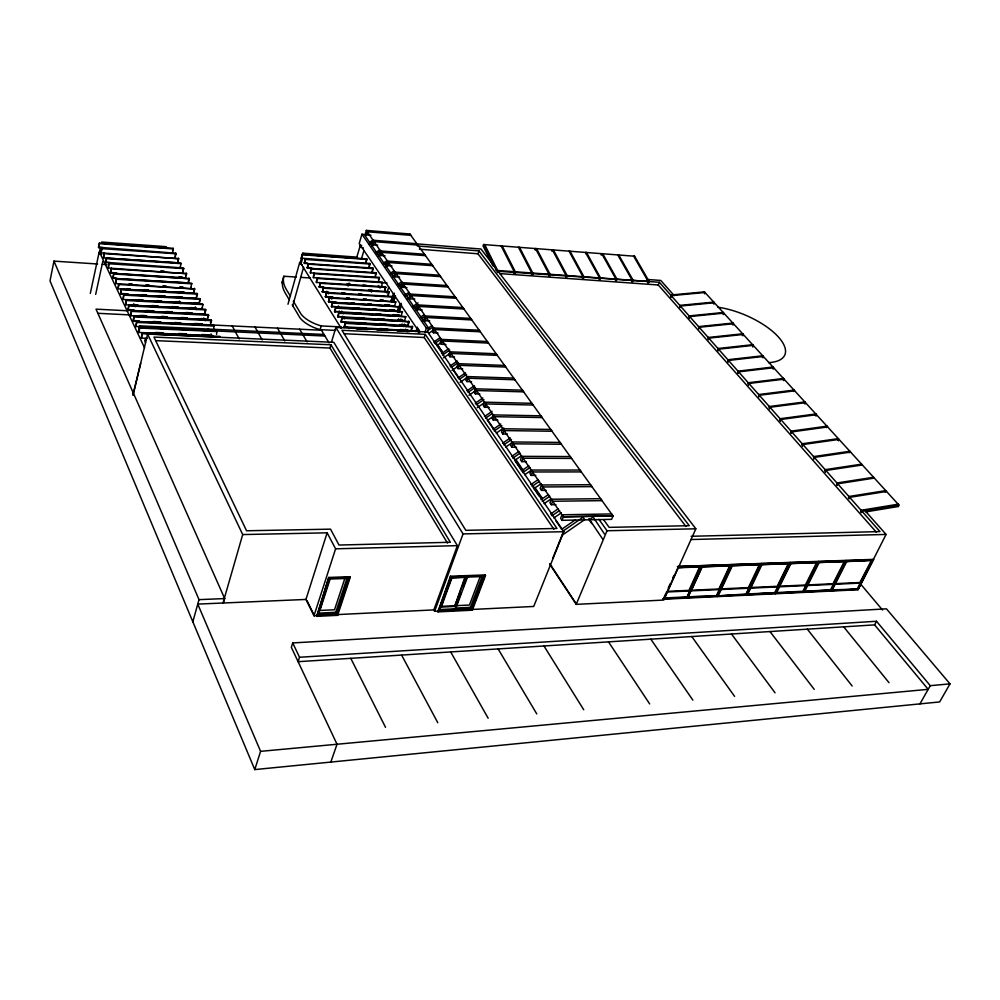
<?xml version="1.0" encoding="UTF-8"?>
<svg xmlns="http://www.w3.org/2000/svg" width="1000" height="1000" viewBox="0 0 1000 1000"><rect width="100%" height="100%" fill="white"/><g stroke="black" fill="none" stroke-linecap="round" stroke-linejoin="round"><path stroke-width="1.5" d="M97.6 264L53.963 261.125L50 280.875L254.762 769.587L939.65 701.938L950 683.875L886.45 608.837L292.725 642.925L291.325 647.325L337.025 744.25L330.825 762.075M175.763 253.188L175.1 257.925L175.763 253.188L98.5 247.275L99.412 243.05L173.188 248.325L172.525 253.05M98.8 247.9L99.412 243.05M90.312 293.4L99.062 252.625M100.388 247.763L99.462 252.062L144.6 347.95M100.1 253.412L101.337 247.675M101.15 252.862L101.762 248.012L101.15 252.862L178.688 258.712L177.688 262.838L103.513 257.887L104.125 253.012L103.513 257.887M95.675 294.387L102.85 261.212M183.275 269.387L182.938 272.787L183.612 268.012L105.6 262.3L106.525 258.05L180.975 263.038L180.3 267.8L179.975 267.175M105.9 262.938L106.525 258.05M108.3 268.025L108.925 263.125L108.3 268.025L186.612 273.65L185.588 277.812L110.725 273.163L111.35 268.25L110.725 273.163M112.85 277.688L113.8 273.412L189.288 278.712L188.263 282.887L113.162 278.337L112.85 277.688L115.913 277.875M113.162 278.337L113.8 273.412M190.625 287.35L190.963 287.987L191.65 283.175L116.263 278.612L115.625 283.55L194.713 288.95L193.675 293.137L118.1 288.812L118.75 283.85L118.1 288.812M115.625 283.55L116.263 278.612M121.25 289.137L120.6 294.1L196.412 298.325L197.463 294.125L197.113 293.475L121.25 289.137L120.6 294.1M123.787 294.462L123.125 299.45L199.163 303.562L200.225 299.35L199.875 298.688L123.787 294.462L123.125 299.45M126.325 299.825L125.662 304.837L201.95 308.825L203.012 304.613L202.662 303.95L126.325 299.825L125.662 304.837M127.9 309.587L128.9 305.25L205.475 309.25L205.825 309.913L204.75 314.137L128.225 310.262L127.9 309.587L134.025 309.887M128.225 310.262L128.9 305.25M131.488 310.7L130.812 315.738L207.575 319.5L208.663 315.262L208.3 314.587L131.488 310.7L130.812 315.738M133.088 320.562L134.088 316.212L211.163 319.975L211.513 320.65L210.425 324.888L133.412 321.262L133.088 320.562L139.25 320.863M133.412 321.262L134.088 316.212M213.663 328.913L214.037 325.4L136.725 321.75L135.712 326.125L139.125 326.962M136.037 326.825L136.725 321.75M324 334.475L139.462 325.825L138.863 328.387L139.637 330.05M216.562 334.4L216.938 330.875L139.375 327.35L138.35 331.725L138.688 332.438L213.088 335.688M138.688 332.438L139.375 327.35M670.688 295.025L670.913 297.038L670.688 295.025L704.412 291.863L898.9 505.037L898.388 506.5L865.825 511.887M142.05 332.987L142.387 333.7L220.225 337.075L219.85 336.388L142.05 332.987L141.35 338.088L147.575 338.35M141.35 338.088L142.387 333.7M132.925 394.738L140.675 363.263M133.1 395.225L147.587 334.062L333.812 342.325L457.388 545.638L433.837 609.9L434.637 611.325L437.738 611.175M679.85 305.387L680.075 307.425L679.85 305.387L713.75 302.1L713.975 304.125M172.537 251.075L173.188 248.325M178.363 258.087L177.688 262.838M689.163 315.912L689.4 317.962L689.163 315.912L723.238 312.5L723.462 314.525M185.6 275.8L186.275 273.025M188.95 278.075L188.263 282.887M704.625 293.863L704.412 291.863M698.625 326.6L698.863 328.675L698.625 326.6L732.875 323.062L733.1 325.112M194.375 288.3L193.675 293.137M196.412 296.275L197.113 293.475M199.163 303.562L199.875 298.688M713.4 303.475L713.75 302.1M708.238 337.475L708.475 339.562L708.238 337.475L742.663 333.787L742.887 335.85M205.113 310.663L204.75 314.137M722.887 313.875L723.238 312.5M207.587 317.413L208.3 314.587M210.425 322.8L211.163 319.975M718.012 348.512L718.25 350.613L718.012 348.512L752.613 344.688L752.837 346.775L752.613 344.688M732.513 324.438L732.875 323.062M727.95 359.738L728.175 361.85L727.95 359.738L762.725 355.763L762.95 357.863M742.3 335.175L742.663 333.787M738.037 371.15L738.275 373.288L738.037 371.15L773 367.025L773.225 369.137M748.3 382.738L748.538 384.9L748.3 382.738L783.438 378.462L783.675 380.6M762.337 357.163L762.725 355.763M282.038 282.838L283.85 276.25L296.275 277.062M758.713 394.538L758.95 396.7L758.713 394.538L794.038 390.1L794.675 390.838L759.35 395.275M192.838 621.788L199.013 599.637L53.963 261.125M287.975 304.25L299.637 262.75M366.737 258.9L365.962 263.3L366.737 258.9L302.262 254.213L301.163 258.137L369.837 263.475L369.062 267.887L369.837 263.475M357.212 257.137L302.875 253.175L300.25 262.512L341.325 328.462M301.525 258.725L302.262 254.213M301.05 263.775L302.55 258.45M772.6 368.425L773 367.025M304.45 263.4L305.2 258.875L304.45 263.4L372.95 268.087L372.175 272.512L372.95 268.087M292.7 305.763L303.587 267.262M769.325 406.525L769.562 408.713L769.325 406.525L804.825 401.925L805.062 404.1M307.4 268.113L308.15 263.575L307.4 268.113L376.1 272.738L375.312 277.175M310.375 272.85L311.125 268.312L310.375 272.85L379.263 277.413L378.462 281.863M313.363 277.638L314.125 273.075L313.363 277.638L382.45 282.125L381.65 286.588M783.037 379.875L783.438 378.462M222.987 603.013L242.7 534.562L147.587 334.062M223.438 602.987L224.7 598.575L96.025 309.15L128.15 310.8M316.375 282.45L317.137 277.887L316.375 282.45L385.65 286.875L384.85 291.35L385.25 288.163M780.113 418.725L780.35 420.925L780.113 418.725L815.8 413.95L816.038 416.138M319.413 287.3L320.175 282.725L319.413 287.3L388.888 291.65L388.075 296.137L388.888 291.65M322.463 292.188L323.237 287.6L322.463 292.188L392.15 296.462L391.325 300.963L392.15 296.462M325.55 297.113L326.325 292.512L325.55 297.113L395.838 301.925L394.6 305.825L328.65 302.075L329.438 297.45L328.65 302.075M793.625 391.512L794.038 390.1M335.625 330.412L320.112 329.663L321.213 325.925A25.9 12.038 16.7 0 1 300.95 313.962L293.288 301.1M331.388 306.45L332.562 302.438L399.137 306.812L397.9 310.725L331.388 306.45L339.075 306.875M331.775 307.075L332.562 302.438M791.087 431.125L791.338 433.35L791.087 431.125L826.963 426.188L827.65 426.962L791.762 431.912M334.525 311.475L335.725 307.462L402.475 311.75L401.225 315.663L334.525 311.475L342.238 311.887M334.925 312.113L335.725 307.462M804.4 403.35L804.825 401.925M427.325 332.362L428.688 328.237L364.2 234.4L361.962 234.225L359.2 243.487L419.663 332.6M337.7 316.55L338.9 312.525L405.838 316.712L404.575 320.637L337.7 316.55L343.888 316.875M338.1 317.188L338.9 312.525M331.45 342.225L335.875 327.45L427.7 331.987L563.837 531.7L533.713 606.462L439.212 611.05L438.387 609.612L455.662 608.775L467.537 577.075M348.15 286.062L349.038 283.087M356.613 257.775L360.175 245.863M447.475 543.075L329.975 348.038L330.95 344.775L153.963 337.088L246.562 530.775L330.538 529.15L339 545.037L450.35 542.275L330.95 344.775M366.35 234.9L367.287 231.775L366.35 230.413L365.412 233.538L366.35 234.9L371.012 235.275M340.9 321.65L342.113 317.625L409.212 321.712L407.938 325.637L340.9 321.65L345.55 321.887M341.3 322.3L342.113 317.625M361.3 259.3L363.988 250.375M802.262 443.75L802.5 445.988L802.262 443.75L838.312 438.625L838.562 440.85M344.113 326.8L345.337 322.762L412.625 326.75L411.337 330.688L344.113 326.8L347.225 326.95M344.525 327.45L345.337 322.762M373.113 240.25L374.062 241.625L417.85 245.075L416.863 243.713L373.113 240.25L372.163 243.388L373.113 244.762L377.638 245.113M373.113 244.762L374.062 241.625M815.375 415.387L815.8 413.95M380.475 250.938L381.438 252.338L425.475 255.65L424.475 254.262L380.475 250.938L379.5 254.088L380.475 255.487L385.025 255.825M380.475 255.487L381.438 252.338M375.312 275.3L376.1 272.738M378.462 279.988L379.263 277.413M813.625 456.587L813.863 458.85L813.625 456.587L849.862 451.287L850.575 452.088L814.312 457.4M387.45 261.087L388.425 262.512L432.7 265.7L431.688 264.3L387.45 261.087L386.463 264.262L387.45 265.688L392.025 266.012M387.45 265.688L388.425 262.512M826.525 427.625L826.963 426.188M386.863 292.975L388.713 287.062M395.05 272.137L396.05 273.587L440.575 276.625L439.55 275.2L395.05 272.137L394.05 275.325L395.05 276.762L399.65 277.075M395.05 276.762L396.05 273.587M825.188 469.663L825.425 471.938L825.188 469.663L861.625 464.162L862.337 464.975L825.888 470.487M391.163 301.05L393.425 293.863M391.6 302.038L394.412 293.137M392.375 302.087L394.237 296.15M393.162 302.125L395.025 296.2M393.625 301.75L395.5 295.812M837.862 440.062L838.312 438.625M402.275 282.638L403.288 284.1L448.062 287L447.013 285.55L402.275 282.638L401.262 285.837L402.275 287.312L406.9 287.6M402.275 287.312L403.288 284.1M398.725 306.2L397.9 310.725M242.7 534.562L327.125 532.825L305.938 599.45L313.988 615.725L319.375 615.462M397.75 311.938L400.4 303.6M398.5 311.988L401.25 303.337M399.263 312.025L401.562 304.825M254.762 769.587L260.587 751.35L197.763 604.1L306.35 599.425M410.138 294.05L411.163 295.55L456.2 298.288L455.138 296.812L410.138 294.05L409.1 297.275L410.138 298.762L414.787 299.05M410.138 298.762L411.163 295.55M836.95 482.962L837.2 485.262L836.95 482.962L873.575 477.275L874.312 478.1L837.675 483.8M849.4 452.725L849.862 451.287M292.725 642.925L299.525 657.262L298.1 661.688L874.6 624.875L928.2 689.338L260.587 751.35M408.787 321.087L407.938 325.637M313.988 615.725L335.6 548.825L327.125 532.825M328.75 577.45L316.762 616.35L337.625 615.337L350.2 577.425L349.812 576.7L328.75 577.45L316.762 616.35M417.6 304.913L418.65 306.438L463.925 309.025L462.85 307.525L417.6 304.913L416.55 308.15L417.6 309.662L422.125 309.925M344.1 577.788L348.462 577.625L348.85 578.362L336.875 614.525L318.087 615.438L317.725 614.7L325.75 589.963M326.688 587.05L329.05 579.775M318.087 615.438L329.525 578.312M330.288 578.538L319.925 610.45L334.525 609.763L345 578.013M411.337 328.738L412.188 326.112M417.6 309.662L418.65 306.438M415.913 331.525L417.337 327.137M416.463 331.287L417.413 328.363M417.25 331.325L418.2 328.4M418.375 332.863L419.325 329.95M425.175 315.95L426.25 317.5L471.775 319.938L470.675 318.412L425.175 315.95L424.113 319.2L425.188 320.75L429.725 320.988M425.188 320.75L426.25 317.5M848.925 496.5L848.45 497.962L849.175 498.825L849.663 497.35L848.925 496.5L885.75 490.613L886.5 491.45L849.663 497.35M424.988 332.25L426.35 328.113L361.962 234.225M553.875 529.263L424.188 337.512L425.238 334.338L341.962 330.288L465.825 530.337L556.962 528.45L425.238 334.338M336.875 614.525L335.737 612.3L347.212 577.587M348.462 577.625L336.5 613.787L317.725 614.7M339.663 607.312L349.812 576.7M433.45 327.962L434.538 329.538L480.325 331.8L479.212 330.25L433.45 327.962L432.362 331.225L433.45 332.8L438.025 333.025M433.45 332.8L434.538 329.538M861.125 510.288L860.638 511.763L861.375 512.625L861.875 511.15L861.125 510.288L898.138 504.188L898.9 505.037L861.875 511.15M441.312 339.387L442.413 340.988L488.462 343.088L487.325 341.512L441.312 339.387L440.213 342.675L441.312 344.275L445.913 344.475M441.312 344.275L442.413 340.988M685.925 526.45L477.975 253.787L478.963 250.875L417.287 245.963M449.875 351.825L451 353.462L497.312 355.363L496.15 353.762L449.875 351.825L448.75 355.125L449.875 356.75L454.5 356.938M449.875 356.75L451 353.462M885.25 492.062L885.75 490.613M458.013 363.663L459.15 365.325L505.725 367.038L504.55 365.412L458.013 363.663L456.875 366.975L458.013 368.638L462.663 368.8M458.013 368.638L459.15 365.325M466.875 376.55L468.038 378.237L514.888 379.762L513.688 378.1L466.875 376.55L465.712 379.875L466.875 381.562L471.562 381.712M466.875 381.562L468.038 378.237M898.138 504.188L897.625 505.65L898.388 506.5M475.312 388.812L476.5 390.538L523.612 391.863L522.388 390.175L475.312 388.812L474.137 392.163L475.325 393.875L479.875 394M475.325 393.875L476.5 390.538M484.513 402.175L485.712 403.925L533.112 405.037L531.862 403.312L484.513 402.175L483.312 405.525L484.513 407.287L489.1 407.388M484.513 407.287L485.712 403.925M493.25 414.9L494.475 416.675L542.137 417.575L540.862 415.825L493.25 414.9L492.025 418.263L493.25 420.05L497.863 420.138M493.25 420.05L494.475 416.675M434.637 611.325L463.05 533.913L335.875 327.45M502.788 428.75L504.038 430.575L551.987 431.238L550.688 429.45L502.788 428.75L501.55 432.137L502.8 433.963L507.425 434.012M450.412 576.213L437.95 611.888L472.337 610.2L485.5 575.625L485.075 574.938L450.412 576.213L450.838 576.925L437.95 611.888M502.8 433.963L504.038 430.575M451.087 577L438.8 610.337L471.275 608.763L483.812 575.788M460.6 576.812L465.112 576.638L465.538 577.337L454.663 606.45L441.213 607.1L445.112 594.688M446.725 590.3L451.037 578.6M439.212 611.05L451.5 577.7L484.237 576.475L471.7 609.462L470.438 607.337L482.4 575.8M441.213 607.1L452 577.85L465.538 577.337M511.875 441.962L513.15 443.812L561.35 444.25L560.037 442.425L511.875 441.962L510.6 445.363L511.875 447.212L516.538 447.25M511.875 447.212L513.15 443.812M454.663 606.45L465.112 576.638M457.25 602.75L461.05 592.562M463.237 586.75L467.038 576.562M521.775 456.35L523.075 458.225L571.575 458.413L570.237 456.562L521.775 456.35L520.487 459.762L521.775 461.65L526.325 461.662M521.775 461.65L523.075 458.225M480.425 576.062L469.45 605.025L456.15 605.662M474.663 602.288L485.075 574.938M531.2 470.062L532.525 471.975L581.3 471.912L579.938 470.037L531.2 470.062L529.888 473.488L531.213 475.412L535.775 475.4M531.213 475.412L532.525 471.975M541.487 485L542.837 486.962L591.9 486.625L590.513 484.712L541.487 485L540.15 488.45L541.5 490.412L546.1 490.375M541.5 490.412L542.837 486.962M551.287 499.25L552.675 501.25L602.013 500.65L600.588 498.7L551.287 499.25L549.925 502.713L551.3 504.712L555.925 504.65M551.3 504.712L552.675 501.25M561.987 514.788L560.6 518.275L562 520.312L611.6 519.362L613.025 515.938L409.875 234L366.35 230.413L563.35 516.763L613.013 515.938L611.587 513.938L561.987 514.788L563.387 516.825L613.025 515.938M562 520.312L563.387 516.825M876.363 532.212L658.275 284.988L659.35 282.275L496.087 270.363M552.725 558.387L562.863 533.2M416.413 243.837L481.012 249.013L695.85 528.8L663.8 600.062L576.225 604.362L607.025 530.75L598.913 519.325M665.9 593.225L663.225 599.263L857.987 589.75L873.138 559.388M668.263 588.038L670.15 583.837M672.65 578.212L673.938 575.413M700.475 566.325L677.987 567.65L664.112 598.5L686.825 597.4L700.475 566.325L682.188 566.987M701.688 566.125L687.05 598.1L701.325 565.638L702.1 566.763L731.025 565.688L707.825 566.05M687.725 596.85L716.85 595.938L687.725 596.85L690.45 590.913L719.237 589.587M692.325 586.812L701.112 567.638M688.088 597.337L702.1 566.763M484.137 245.95L484.738 244.662L483.625 244.562L483.025 245.863L492.975 265.85M716.488 595.462L730.65 565.212M717.2 596.625L732.025 565.013M732.05 565.163L760.662 564.6L746.325 594.513L718.238 595.875L732.412 565.638L731.65 564.538L716.838 596.15L698.7 597.025M497.413 272.6L498.038 271.3L484.738 244.662M761.275 563.45L746.663 595.188L745.962 594.038L760.288 564.125M746.95 593.35L760.625 564.812M750.738 586.825L757.15 573.45M514.587 272.413L513.975 273.7L515.075 273.788L515.7 272.5L502.238 246.012L501.138 245.912L514.587 272.413L515.7 272.5M534.9 249.838L535.513 248.575L536.587 248.663L550.363 274.85L549.725 276.112L548.638 276.025L549.275 274.762L535.513 248.575M535.975 249.925L536.587 248.663M777.575 586.9L750.1 588.175L747.312 593.975L774.762 592.638L789.237 563.062L763.175 564.025M790.588 562.875L775.45 593.787L789.613 563.538L762.025 564.55L747.675 594.45L774.762 592.638M790.938 563.488L776.45 593.05L803.288 591.75L817.913 562.487L790.938 563.488L790.212 562.4M532.05 273.6L531.413 274.875L532.513 274.962L533.138 273.688L519.525 247.35L518.438 247.25L532.05 273.6L533.138 273.688M551.763 251.125L552.375 249.875L553.438 249.963L567.362 276L566.712 277.262L565.65 277.175L566.287 275.912L552.375 249.875M776.087 592.575L802.913 591.287L817.525 562.025M818.875 561.838L803.213 591.95M804.2 591.225L830.438 589.95L845.175 561.013L831.1 591.062L846.125 560.363M857.35 588.65L872.2 560.025L846.825 561.425L832.075 590.35L857.725 589.1L833.2 589.812M585.875 253.75L586.512 252.512L585.487 252.425L599.675 278.175L600.712 278.263L600.062 279.5L599.025 279.413L599.675 278.175M583.088 277.05L582.438 278.3L583.5 278.387L584.138 277.137L570.075 251.25L569.038 251.15L583.088 277.05L584.138 277.137M601.087 254.913L601.725 253.675L602.75 253.762L617.075 279.375L616.425 280.6L615.388 280.512L616.05 279.288L601.725 253.675M859.488 585.363L865.138 574.462M866.562 571.737L867.975 569.012M871.513 562.2L872.925 559.475M864.388 509.975L886.087 534.438L857.987 589.75M602.1 255L602.75 253.762M874.6 624.875L876.513 621.263L930.263 685.675L950 683.875M632.225 280.387L631.562 281.6L632.575 281.688L633.237 280.462L618.775 255L617.775 254.913L632.225 280.387L633.237 280.462M648.2 281.462L647.537 282.675L648.538 282.762L649.2 281.55L634.612 256.225L633.625 256.137L648.2 281.462L649.2 281.55L496.912 271.212M919.963 703.875L930.263 685.675M559.612 510.513L552.038 515.737L550.788 513.913L558.35 508.675M553.862 517.987L561.362 512.812M561.4 529.487L575.413 519.8M562.675 531.35L583.075 517.25L584.688 519.637L561.987 535.337M589.6 519.55L593.188 517.062L604.375 533.9M511.65 456.45L518.938 451.438M512.812 458.15L520.112 453.125M514.837 460.288L521.2 455.913M521.487 470.887L528.85 465.812M522.663 472.612L530.037 467.537M524.7 474.738L531.112 470.325M530.837 484.637L538.275 479.513M532.05 486.4L539.487 481.275M533.875 488.663L541.237 483.587M541.05 499.625L548.55 494.45M542.288 501.425L549.788 496.238M544.113 503.675L551.538 498.55M482.85 397.987L475.337 403.137L476.425 404.725L483.938 399.562M477.212 407.7L484.575 402.65M484.475 416.55L492.05 411.337M485.575 418.15L491.9 413.812M487.6 420.288L493.787 416.05M493.162 429.312L500.8 424.062M494.275 430.95L501.925 425.688M496.3 433.088L503.787 427.938M502.625 443.212L510.337 437.912M503.775 444.875L511.488 439.575M505.8 447.013L512.1 442.675M433.738 342.05L440.163 337.663M434.725 343.5L441.163 339.113M436.938 345.513L441.912 342.113M441.55 353.525L448.8 348.575M442.55 355L449.812 350.037M443.512 357.863L451.05 352.713M450.062 366.012L457.375 361.012M451.087 367.512L458.413 362.5M452.038 370.387L457.1 366.912M458.15 377.9L465.525 372.837M459.188 379.425L466.575 374.363M460.138 382.3L467.8 377.05M466.962 390.825L474.4 385.725M468.025 392.375L475.475 387.275M468.963 395.262L475.4 390.85M398.025 284.3L401.725 281.788M398.938 285.637L402.638 283.113M400.138 288.312L402.675 286.588M405.225 294.837L408.963 292.3M406.15 296.188L409.888 293.65M407.362 298.875L409.913 297.125M413.062 306.288L418.075 302.875M414.012 307.663L417.775 305.1M415.213 310.363L417.788 308.6M420.513 317.188L424.3 314.6M421.463 318.575L425.262 315.988M422.362 321.488L424.812 319.812M428.062 328.25L431.887 325.65M427.762 330.55L432.863 327.062M428.688 333.425L433.625 330.062M369.588 242.312L373.45 239.688M369.15 244.438L373.013 241.812M371.463 246.337L373.925 244.675M376.15 252.312L379.762 249.85M377.013 253.575L380.637 251.112M378.225 256.238L380.7 254.55M383.488 263.038L387.125 260.55M384.363 264.312L388.013 261.837M385.575 266.988L388.075 265.287M390.438 273.225L394.113 270.725M391.337 274.538L395.012 272.025M392.55 277.2L395.062 275.487M802.938 444.538L839.013 439.412M780.775 419.487L816.475 414.712M769.963 407.275L805.487 402.675M748.925 383.475L784.075 379.188M738.65 371.863L773.625 367.738M728.55 360.438L763.337 356.463M718.612 349.212L753.213 345.375M708.825 338.15L743.263 334.462M699.2 327.275L733.462 323.725M689.737 316.575L723.812 313.15M680.413 306.038L714.312 302.738M671.225 295.663L704.963 292.5M299.525 657.262L876.513 621.263M318.412 613.125L335.737 612.3M455.25 608.062L470.438 607.337M663.75 598.013L686.475 596.912M745.962 594.038L718.238 595.875M332.775 614.812L433.9 609.9M463.375 608.462L468.038 608.237M662.862 598.763L674.775 598.188M678.45 598.013L695.9 597.163M718.95 596.038L737 595.163M739.212 595.062L798.775 592.163M801.525 592.025L858.15 589.275L873.675 559.362L678.863 566.462M440.8 606.388L454.25 605.75M667.3 591.35L688.938 590.35L699.638 566.95L677.9 567.75M721.612 588.85L748.375 587.625L759.325 564.75L732.45 565.737M751.075 587.5L777.225 586.3L788.288 563.688L762.038 564.65M779.862 586.188L805.413 585.013L816.587 562.638L790.938 563.587M808 584.9L832.975 583.75L844.237 561.613L819.175 562.537L804.575 591.688L830.438 589.95M835.5 583.638L859.925 582.513L871.287 560.625L846.775 561.525M666.438 592.025L689.188 590.975M720.625 589.525L748.737 588.237M778.888 586.838L805.75 585.6M807.038 585.55L833.3 584.338M834.562 584.275L860.238 583.1M199.013 599.637L224.7 598.575M329.9 579.05L348.85 578.362M873.538 559.837L677.362 566.512M701.737 566.275L704.775 566.163M790.562 563.013L816.025 562.087M818.825 561.975L842.075 561.125M870.688 560.075L846.825 561.425M732.412 565.638L760.662 564.6M845.562 561.475L819.2 562.438L818.487 561.375M450.838 576.925L485.5 575.625M455.763 576.825L469.787 576.3M329.125 578.188L350.2 577.425M335.6 548.825L457.388 545.638M691.025 539.538L886.087 534.438M691.162 536.287L879.963 531.587L659.35 282.275M463.05 533.913L563.837 531.7M607.025 530.75L695.85 528.8M155.4 332.475L163.15 332.812M178.637 333.5L186.388 333.837M201.875 334.525L209.625 334.862M156.237 340.675L329.975 348.038M139.713 328.05L217.3 331.55M137.05 322.45L214.4 326.075M141.788 327.537L161.975 328.475M165.075 328.625L183.7 329.487M186.8 329.625L205.425 330.487M208.538 330.637L324.938 336.037M435.438 341.712L434.637 341.675L442.175 351.587L437.125 344.188M359.65 327.562L365.863 327.863M379.85 328.537L387.612 328.925M400.037 329.525L407.812 329.9M134.425 316.9L211.513 320.65M415.625 331.188L348.587 327.938L349 328.587M356.8 328.963L367.713 329.487M377.062 329.95L387.987 330.475M397.337 330.925L409.812 331.525M153.1 321.512L160.8 321.875M174.65 322.537L180.812 322.825M194.675 323.488L202.375 323.85M206.225 324.688L321.45 330.25L329.075 342.887M344.062 333.713L424.188 337.512M359.487 322.587L365.688 322.9M379.625 323.612L385.825 323.925M399.775 324.625L405.975 324.938M131.812 311.388L208.663 315.262M345.737 323.413L412.625 326.75M426.35 328.113L428.688 328.237M139.688 315.5L145.838 315.8M161.175 316.562L167.312 316.863M181.137 317.538L187.275 317.838M201.088 318.525L207.575 319.5M98.275 313.325L129.475 314.887M141.95 315.512L146.637 315.75M162.237 316.537L166.912 316.775M321.213 325.925L341.4 326.938M360.037 327.863L366.25 328.162M357.788 317.6L363.975 317.913M377.875 318.637L384.062 318.962M397.962 319.688L402.6 319.925M129.213 305.925L205.825 309.913M342.512 318.263L409.212 321.712M146.263 310.512L153.912 310.9M166.15 311.525L172.275 311.837M186.038 312.538L192.162 312.85M146.512 311.75L154.162 312.137M166.4 312.775L170.987 313A12.337 5.838 13.9 0 0 172.85 313.288M356.112 312.638L360.737 312.887M376.15 313.712L380.775 313.962M393.1 314.625L399.263 314.962M126.65 300.5L203.012 304.613M339.3 313.163L405.838 316.712M133.125 304.562L137.8 304.812M151.8 305.55L158.025 305.875M172.037 306.613L178.263 306.938M190.712 307.587L195.375 307.838M352.9 307.638L359.05 307.987M372.887 308.75L375.962 308.925M389.8 309.688L394.412 309.938M124.1 295.125L200.225 299.35M336.125 308.1L402.475 311.75M138.325 299.625L142.975 299.875M156.938 300.625L161.588 300.887M175.55 301.637L180.212 301.887M194.163 302.65L198.825 302.9M121.575 289.8L197.463 294.125M328.263 301.45L335.925 301.887M351.262 302.762L354.325 302.938M368.125 303.725L371.188 303.9M384.988 304.688L389.588 304.962M332.962 303.062L399.137 306.812M121.838 293.525L128.025 293.875M141.938 294.65L146.575 294.913M158.95 295.6L165.138 295.95M177.512 296.637L182.15 296.9M325.163 296.5L332.8 296.95M346.575 297.75L349.625 297.938M363.387 298.738L366.45 298.925M380.213 299.725L383.275 299.913M119.062 284.513L194.713 288.95M329.825 298.075L395.838 301.925M127.037 288.675L130.125 288.863M144 289.65L148.625 289.925M162.5 290.725L165.588 290.9M179.462 291.7L184.088 291.962M116.575 279.262L191.988 283.812M322.088 291.575L328.188 291.95M341.912 292.775L344.963 292.962M358.688 293.788L361.737 293.975M326.712 293.125L392.55 297.075M129.15 283.712L132.213 283.9M146.05 284.713L149.125 284.9M162.95 285.712L166.025 285.9M179.862 286.712L182.938 286.9M114.113 274.05L189.288 278.712M319.025 286.688L323.7 286.988M368.875 289.788L371.987 289.975M323.625 288.212L389.288 292.25M160.85 270.763L163.95 270.963M111.662 268.888L186.612 273.65M347.062 283.825L350.175 284.025M320.562 283.325L386.062 287.462M110.412 272.512L116.65 272.9M179.025 276.8L182.138 276.988M105.6 262.3L110.25 262.6M109.225 263.762L183.95 268.637M317.512 278.488L382.85 282.712M363.038 285.087L366.075 285.287M106.825 258.688L181.312 263.65M314.5 273.675L379.663 278M102.275 264.3L106.95 264.613M300.938 277.375L310.25 277.987M382.438 282.738L387.088 283.038M104.425 253.637L178.688 258.712M307.038 267.512L311.663 267.838M311.5 268.913L376.488 273.312M98.5 247.275L103.112 247.6M102.062 248.637L176.088 253.8M304.088 262.812L307.162 263.025M308.525 264.175L373.35 268.663M104.9 243.562L166.975 248L166.275 246.675L101.613 242.025L102.263 243.375M99.7 243.675L173.512 248.938M305.562 259.462L370.225 264.05M499.75 273.587L658.275 284.988M646.85 279.425L660.763 280.45L674.2 295.6M305.988 254.613L358.05 258.387M302.638 254.8L367.125 259.475M634.612 256.225L483.625 244.562L496.25 269.887M419.412 249.2L477.975 253.787M616.05 279.288L617.075 279.375M566.287 275.912L567.362 276M549.275 274.762L550.363 274.85M367.287 231.775L410.838 235.338L409.875 234M860.375 583.775L882.525 610.025M843.688 626.85L889.013 682.688M807.337 629.175L852.15 686M478.963 250.875L689.262 525.7L609.113 527.362L603.675 519.738M769.987 631.55L814.212 689.362M731.488 634.012L775.05 692.825M691.775 636.55L734.613 696.413M650.8 639.163L692.85 700.113M515.763 459.412L523.713 471.062M534.788 487.3L542.212 498.175L541.35 498.175L533.938 487.3M514.913 459.412L522.863 471.062M452.788 369.425L458.625 378M487.337 420.138L493.875 429.725M515.013 460.788L521.375 470.112M533.212 487.5L538.975 495.962M555.737 520.525L560.862 528.05M410.913 330.062L411.337 330.688M378.4 285.55L380.125 288.125M400.838 318.975L402.562 321.55M404.288 324.125L406.025 326.7M589.15 518.987L602.562 538.938M588.713 519.15L591.725 523.55M398.537 318.863L400.262 321.438M401.987 324.012L403.713 326.575M405.438 329.15L407.163 331.725M608.5 641.862L649.675 703.938M369.862 289.5L371.575 292.087M550 564.025L575.7 603M549.663 564.038L576.225 604.362M338.325 305.85L339.988 308.488M341.637 311.112L343.3 313.738M302.875 253.175L303.675 254.45M326.85 291.262L328.5 293.888M330.15 296.525L331.812 299.15M339.263 310.988L340.913 313.612M342.562 316.238L344.225 318.875M543.975 645.987L583.725 709.775M290.212 295.95L286.388 289.513A59.75 27.062 17 0 1 283.85 276.25M498.113 648.913L536.775 713.938M289.175 299.662L285.35 293.212A59.675 27.15 17 0 1 282.838 279.913M292.238 304.812L299.887 317.7A25.875 12.075 16.6 0 0 320.112 329.663M471.925 609.487L472.337 610.2M299.637 329.2L307.113 341.912M277.488 328.137L284.825 340.938M450.688 651.938L488.162 718.25M255.012 327.05L262.188 339.938M586.512 252.512L600.712 278.263M232.2 325.95L239.2 338.925M401.6 655.075L437.775 722.712M196.062 297.675L196.412 298.325M201.6 308.163L201.95 308.825M203.725 317.962L205.162 320.7M195.325 306.85L196.762 309.6M208.275 328.612L209.638 331.225M211 333.85L212.362 336.463M179.3 300.988L180.65 303.65M337.25 614.6L337.625 615.337M350.763 658.325L385.525 727.337M307.025 600.788L314.4 615.712M133.763 303.913L135.1 306.712M139.462 325.825L140.238 327.475M146.163 340.05L145.375 338.363L144.762 340.95L145.55 342.638M101.713 254.412A2.775 1.25 13 0 1 99.138 252.963A2.775 1.25 13 0 1 100.475 251.788M302.2 264.713A2.525 1.113 16.4 0 1 299.637 263.2A2.525 1.113 16.4 0 1 301.238 262.25M363.375 247.875A2.475 1.062 17.4 0 1 360.3 246.462A2.475 1.062 17.4 0 1 361.688 245.387M718.025 307.238A51.662 21.1 23.1 0 1 778.213 336.775A51.662 21.1 23.1 0 1 768.575 362.638M702.163 566.862L691.45 590.237L718.85 588.975L729.675 565.85L702.163 566.862"/></g></svg>
